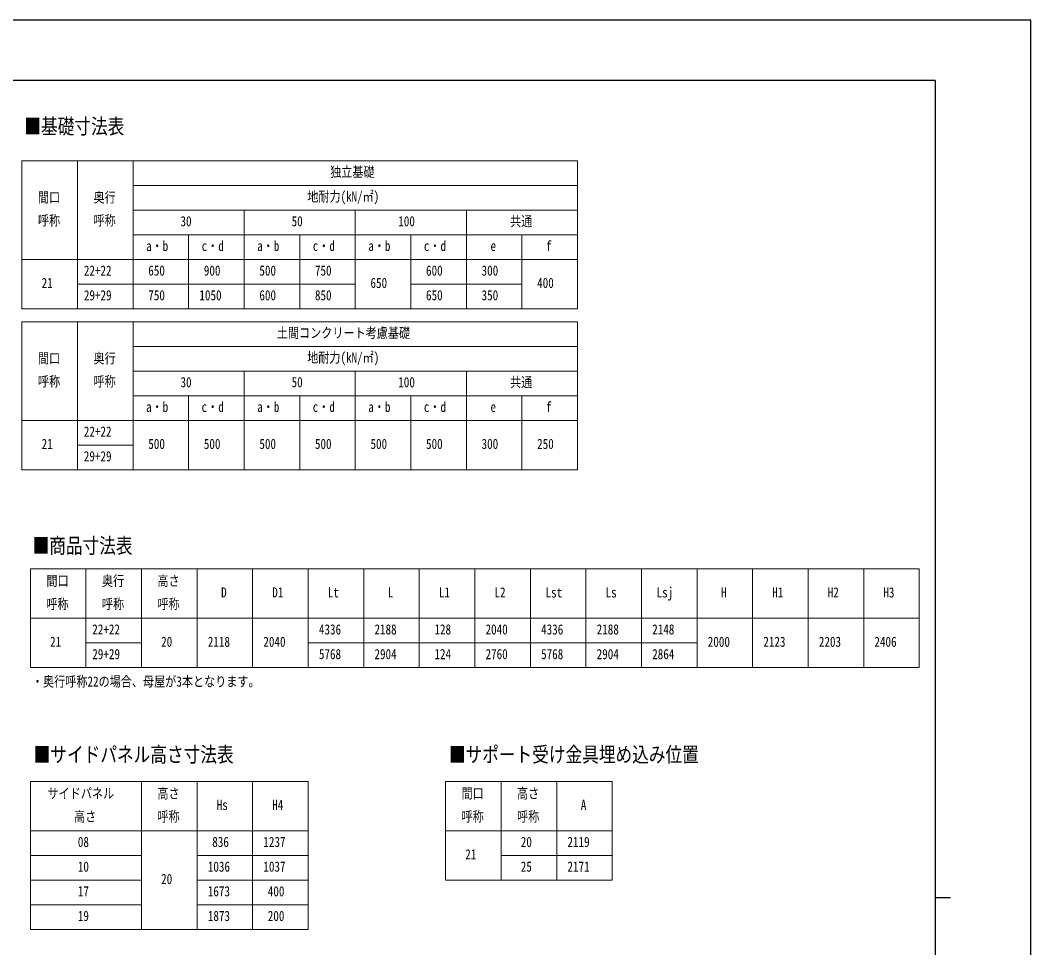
# Model space of a CAD drawing. Units: millimetres, scale not verified. Extents: x -10512 to 10512, y -7425 to 7425.
# Drawn here: x 2326 to 10512, y -94 to 7425 of the extents above; entities that cross this region are included whole.
import ezdxf
from ezdxf.enums import TextEntityAlignment as Align

# ---------------------------------------------------------------- set-up
doc = ezdxf.new("R2010")
doc.units = ezdxf.units.MM
doc.header["$LTSCALE"] = 30
doc.layers.add('0-1_TABLE1', color=7, linetype='Continuous', lineweight=18)
doc.layers.add('0-2_USER1', color=3, linetype='Continuous')
doc.layers.add('0-7_YKK_ZWAK', color=7, linetype='Continuous')
doc.styles.add('ＭＳ ゴシック', font='')
doc.styles.get('ＭＳ ゴシック').set_extended_font_data('MS Gothic')

msp = doc.modelspace()

# ---------------------------------------------------------------- linework, layer by layer
at = {"layer": '0-1_TABLE1'}
for p, q in [((2340.62, 6285.72), (6840.62, 6285.72)), ((2340.62, 6285.72), (2340.62, 5085.72)), ((2790.62, 6285.72), (2790.62, 5085.72)), ((3240.62, 6085.72), (6840.62, 6085.72)), ((3240.62, 5885.72), (6840.62, 5885.72)), ((5040.62, 5885.72), (5040.62, 5085.72)), ((3240.62, 5685.72), (6840.62, 5685.72)), ((3690.62, 5685.72), (3690.62, 5085.72)), ((4590.62, 5685.72), (4590.62, 5085.72)), ((5490.62, 5685.72), (5490.62, 5085.72)), ((6390.62, 5685.72), (6390.62, 5085.72)), ((2340.62, 5485.72), (6840.62, 5485.72)), ((2790.62, 5285.72), (5040.62, 5285.72)), ((5490.62, 5285.72), (6390.62, 5285.72)), ((2340.62, 4980.91), (6840.62, 4980.91)), ((2340.62, 4980.91), (2340.62, 3780.91)), ((2790.62, 4980.91), (2790.62, 3780.91)), ((3240.62, 4980.91), (3240.62, 3780.91)), ((3240.62, 4780.91), (6840.62, 4780.91)), ((3240.62, 4580.91), (6840.62, 4580.91)), ((4140.62, 4580.91), (4140.62, 3780.91)), ((5040.62, 4580.91), (5040.62, 3780.91)), ((5940.62, 4580.91), (5940.62, 3780.91)), ((3240.62, 4380.91), (6840.62, 4380.91)), ((3690.62, 4380.91), (3690.62, 3780.91)), ((4590.62, 4380.91), (4590.62, 3780.91)), ((5490.62, 4380.91), (5490.62, 3780.91)), ((6390.62, 4380.91), (6390.62, 3780.91)), ((2340.62, 4180.91), (6840.62, 4180.91)), ((2790.62, 3980.91), (3240.62, 3980.91)), ((2408.79, 2977), (9608.79, 2977)), ((2408.79, 2977), (2408.79, 2177)), ((2858.79, 2977), (2858.79, 2177)), ((3308.79, 2977), (3308.79, 2177)), ((3758.79, 2977), (3758.79, 2177)), ((4208.79, 2977), (4208.79, 2177)), ((4658.79, 2977), (4658.79, 2177)), ((5108.79, 2977), (5108.79, 2177)), ((5558.79, 2977), (5558.79, 2177)), ((6008.79, 2977), (6008.79, 2177)), ((6458.79, 2977), (6458.79, 2177)), ((6908.79, 2977), (6908.79, 2177)), ((7358.79, 2977), (7358.79, 2177)), ((7808.79, 2977), (7808.79, 2177)), ((8258.79, 2977), (8258.79, 2177)), ((8708.79, 2977), (8708.79, 2177)), ((9158.79, 2977), (9158.79, 2177)), ((9608.79, 2977), (9608.79, 2177)), ((2408.79, 2577), (9608.79, 2577)), ((2858.79, 2377), (3308.79, 2377)), ((4658.79, 2377), (7808.79, 2377)), ((2408.79, 2177), (9608.79, 2177)), ((2408.79, 1254.32), (4658.79, 1254.32)), ((2408.79, 1254.32), (2408.79, 54.32)), ((3308.79, 1254.32), (3308.79, 54.32)), ((3758.79, 1254.32), (3758.79, 54.32)), ((4208.79, 1254.32), (4208.79, 54.32)), ((4658.79, 1254.32), (4658.79, 54.32)), ((5772.15, 1254.32), (7122.15, 1254.32)), ((5772.15, 1254.32), (5772.15, 454.32)), ((6222.15, 1254.32), (6222.15, 454.32)), ((6672.15, 1254.32), (6672.15, 454.32)), ((7122.15, 1254.32), (7122.15, 454.32)), ((2408.79, 854.32), (4658.79, 854.32)), ((5772.15, 854.32), (7122.15, 854.32)), ((2408.79, 654.32), (3308.79, 654.32)), ((3758.79, 654.32), (4658.79, 654.32)), ((6222.15, 654.32), (7122.15, 654.32)), ((2408.79, 454.32), (3308.79, 454.32)), ((3758.79, 454.32), (4658.79, 454.32)), ((5772.15, 454.32), (7122.15, 454.32)), ((2408.79, 254.32), (3308.79, 254.32)), ((3758.79, 254.32), (4658.79, 254.32)), ((2408.79, 54.32), (4658.79, 54.32))]:
    msp.add_line(p, q, dxfattribs=at)
for points in [[(3240.62, 6285.72), (3240.62, 5285.72), (3240.62, 5085.72)], [(6840.62, 6285.72), (6840.62, 5885.72), (6840.62, 5685.72), (6840.62, 5085.72)], [(4140.62, 5885.72), (4140.62, 5285.72), (4140.62, 5085.72)], [(5940.62, 5885.72), (5940.62, 5285.72), (5940.62, 5085.72)], [(2340.62, 5085.72), (2790.62, 5085.72), (5040.62, 5085.72), (5490.62, 5085.72), (6840.62, 5085.72)], [(6840.62, 4980.91), (6840.62, 4580.91), (6840.62, 4380.91), (6840.62, 3780.91)], [(2340.62, 3780.91), (2790.62, 3780.91), (5040.62, 3780.91), (5490.62, 3780.91), (6840.62, 3780.91)]]:
    msp.add_lwpolyline(points, dxfattribs=at)
at = {"layer": '0-7_YKK_ZWAK'}
for p, q in [((9737.55, 6937.5), (-9762.45, 6937.5)), ((9737.55, 6937.5), (9737.55, -6312.5)), ((9737.55, 312.5), (9862.55, 312.5))]:
    msp.add_line(p, q, dxfattribs=at)
msp.add_lwpolyline([(-10512.5, -7425), (10512.5, -7425), (10512.5, 7425), (-10512.5, 7425)], close=True, dxfattribs=at)

# ---------------------------------------------------------------- texts
at = {"layer": '0-1_TABLE1', "style": 'ＭＳ ゴシック', "width": 0.8}
for s, height, p in [('独立基礎', 82.15, (4837.43, 6129.7)), ('間口', 82.15, (2470, 5923.07)), ('奥行', 82.15, (2920, 5923.07)), ('地耐力(kN/㎡)', 82.15, (4652.18, 5929.7)), ('呼称', 82.15, (2470, 5736.32)), ('呼称', 82.15, (2920, 5736.32)), ('30', 82.15, (3624.88, 5729.7)), ('50', 82.15, (4524.88, 5729.7)), ('100', 82.15, (5389.03, 5729.7)), ('共通', 82.15, (6295, 5729.7)), ('a・b', 82.15, (3346.1, 5529.7)), ('c・d', 82.15, (3796.1, 5529.7)), ('a・b', 82.15, (4246.1, 5529.7)), ('c・d', 82.15, (4696.1, 5529.7)), ('a・b', 82.15, (5146.1, 5529.7)), ('c・d', 82.48, (5595.62, 5529.47)), ('e', 82.48, (6135.62, 5529.47)), ('f', 82.48, (6585.62, 5529.47)), ('22+22', 82.15, (2842.31, 5329.7)), ('650', 82.48, (3363.62, 5329.47)), ('900', 82.48, (3813.62, 5329.47)), ('500', 82.48, (4263.62, 5329.47)), ('750', 82.48, (4713.62, 5329.47)), ('600', 82.48, (5613.62, 5329.47)), ('300', 82.48, (6063.62, 5329.47)), ('21', 82.15, (2499.88, 5229.7)), ('650', 82.48, (5163.62, 5229.47)), ('400', 82.48, (6513.62, 5229.47)), ('29+29', 82.15, (2842.31, 5129.7)), ('750', 82.48, (3363.62, 5129.47)), ('1050', 82.48, (3777.62, 5129.47)), ('600', 82.48, (4263.62, 5129.47)), ('850', 82.48, (4713.62, 5129.47)), ('650', 82.48, (5613.62, 5129.47)), ('350', 82.48, (6063.62, 5129.47)), ('土間コンクリート考慮基礎', 82.48, (4404.62, 4824.66)), ('間口', 82.48, (2469.62, 4618.41)), ('奥行', 82.48, (2919.62, 4618.41)), ('地耐力(kN/㎡)', 82.48, (4650.62, 4624.66)), ('呼称', 82.48, (2469.62, 4430.91)), ('呼称', 82.48, (2919.62, 4430.91)), ('30', 82.48, (3624.62, 4424.66)), ('50', 82.48, (4524.62, 4424.66)), ('100', 82.48, (5388.62, 4424.66)), ('共通', 82.48, (6294.62, 4424.66)), ('a・b', 82.48, (3345.62, 4224.66)), ('c・d', 82.48, (3795.62, 4224.66)), ('a・b', 82.48, (4245.62, 4224.66)), ('c・d', 82.48, (4695.62, 4224.66)), ('a・b', 82.48, (5145.62, 4224.66)), ('c・d', 82.48, (5595.62, 4224.66)), ('e', 82.48, (6135.62, 4224.66)), ('f', 82.48, (6585.62, 4224.66)), ('22+22', 82.48, (2841.62, 4024.66)), ('21', 82.48, (2499.62, 3924.66)), ('500', 82.48, (3363.62, 3924.66)), ('500', 82.48, (3813.62, 3924.66)), ('500', 82.48, (4263.62, 3924.66)), ('500', 82.48, (4713.62, 3924.66)), ('500', 82.48, (5163.62, 3924.66)), ('500', 82.48, (5613.62, 3924.66)), ('300', 82.48, (6063.62, 3924.66)), ('250', 82.48, (6513.62, 3924.66)), ('29+29', 82.48, (2841.62, 3824.66)), ('間口', 82.48, (2537.79, 2814.5)), ('奥行', 82.48, (2987.79, 2814.5)), ('高さ', 82.48, (3437.79, 2814.5)), ('D', 82.48, (3953.79, 2720.75)), ('D1', 82.48, (4367.79, 2720.75)), ('Lt', 82.48, (4817.79, 2720.75)), ('L', 82.48, (5303.79, 2720.75)), ('L1', 82.48, (5717.79, 2720.75)), ('L2', 82.48, (6167.79, 2720.75)), ('Lst', 82.48, (6581.79, 2720.75)), ('Ls', 82.48, (7067.79, 2720.75)), ('Lsj', 82.48, (7481.79, 2720.75)), ('H', 82.48, (8003.79, 2720.75)), ('H1', 82.48, (8417.79, 2720.75)), ('H2', 82.48, (8867.79, 2720.75)), ('H3', 82.48, (9317.79, 2720.75)), ('呼称', 82.48, (2537.79, 2627)), ('呼称', 82.48, (2987.79, 2627)), ('呼称', 82.48, (3437.79, 2627)), ('22+22', 82.48, (2909.79, 2420.75)), ('4336', 82.48, (4745.79, 2420.75)), ('2188', 82.48, (5195.79, 2420.75)), ('128', 82.48, (5681.79, 2420.75)), ('2040', 82.48, (6095.79, 2420.75)), ('4336', 82.48, (6545.79, 2420.75)), ('2188', 82.48, (6995.79, 2420.75)), ('2148', 82.48, (7445.79, 2420.75)), ('21', 82.48, (2567.79, 2320.75)), ('20', 82.48, (3467.79, 2320.75)), ('2118', 82.48, (3845.79, 2320.75)), ('2040', 82.48, (4295.79, 2320.75)), ('2000', 82.48, (7895.79, 2320.75)), ('2123', 82.48, (8345.79, 2320.75)), ('2203', 82.48, (8795.79, 2320.75)), ('2406', 82.48, (9245.79, 2320.75)), ('29+29', 82.48, (2909.79, 2220.75)), ('5768', 82.48, (4745.79, 2220.75)), ('2904', 82.48, (5195.79, 2220.75)), ('124', 82.48, (5681.79, 2220.75)), ('2760', 82.48, (6095.79, 2220.75)), ('5768', 82.48, (6545.79, 2220.75)), ('2904', 82.48, (6995.79, 2220.75)), ('2864', 82.48, (7445.79, 2220.75)), ('サイドパネル', 82.48, (2546.79, 1091.82)), ('高さ', 82.48, (3437.79, 1091.82)), ('間口', 82.48, (5901.15, 1091.82)), ('高さ', 82.48, (6351.15, 1091.82)), ('Hs', 82.48, (3917.79, 998.07)), ('H4', 82.48, (4367.79, 998.07)), ('A', 82.48, (6867.15, 998.07)), ('高さ', 82.48, (2762.79, 904.32)), ('呼称', 82.48, (3437.79, 904.32)), ('呼称', 82.48, (5901.15, 904.32)), ('呼称', 82.48, (6351.15, 904.32)), ('08', 82.48, (2792.79, 698.07)), ('836', 82.48, (3881.79, 698.07)), ('1237', 82.48, (4295.79, 698.07)), ('20', 82.48, (6381.15, 698.07)), ('2119', 82.48, (6759.15, 698.07)), ('21', 82.48, (5931.15, 598.07)), ('10', 82.48, (2792.79, 498.07)), ('1036', 82.48, (3845.79, 498.07)), ('1037', 82.48, (4295.79, 498.07)), ('25', 82.48, (6381.15, 498.07)), ('2171', 82.48, (6759.15, 498.07)), ('20', 82.48, (3467.79, 398.07)), ('17', 82.48, (2792.79, 298.07)), ('1673', 82.48, (3845.79, 298.07)), ('400', 82.48, (4331.79, 298.07)), ('19', 82.48, (2792.79, 98.07)), ('1873', 82.48, (3845.79, 98.07)), ('200', 82.48, (4331.79, 98.07))]:
    msp.add_text(s, height=height, dxfattribs=at).set_placement(p, align=Align.BOTTOM_LEFT)
at = {"layer": '0-2_USER1', "style": 'ＭＳ ゴシック', "width": 0.8}
for s, height, p in [('■基礎寸法表', 123.7, (2359.77, 6465.91)), ('■商品寸法表', 123.7, (2426.19, 3066.54)), ('・奥行呼称22の場合、母屋が3本となります。', 82.48, (2420.98, 1998.79)), ('■サイドパネル高さ寸法表', 123.7, (2435.34, 1373.77)), ('■サポート受け金具埋め込み位置', 123.7, (5798.7, 1373.77))]:
    msp.add_text(s, height=height, dxfattribs=at).set_placement(p, align=Align.BOTTOM_LEFT)

doc.saveas('drawing.dxf')
